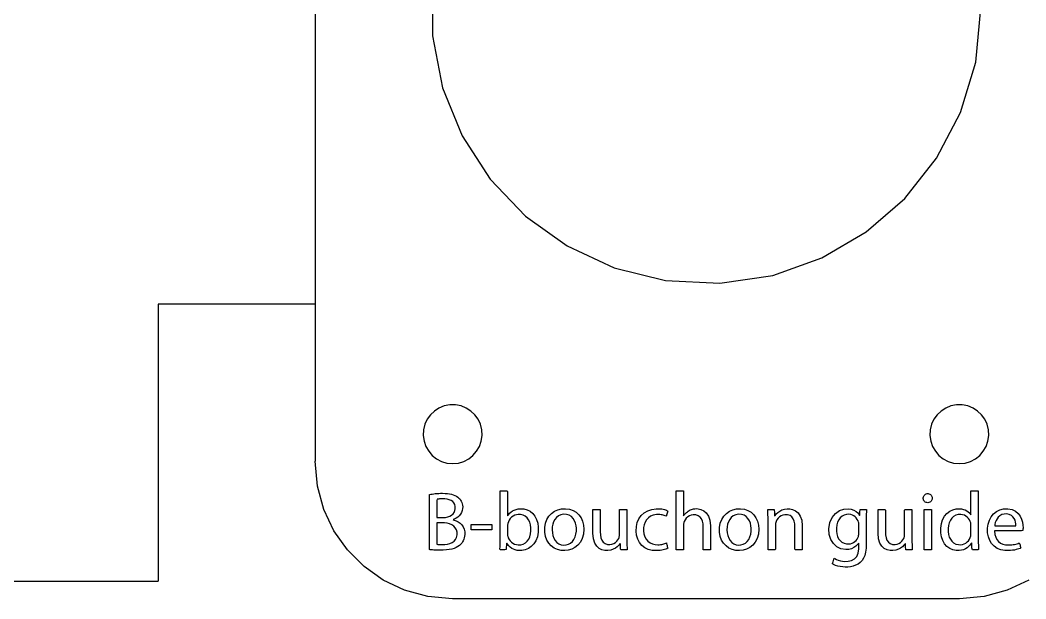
# Model space of a CAD drawing. Header units: metres. Extents: x -26 to 521, y 602 to 1019.
# Drawn here: x 251 to 302.2, y 604.7 to 634.1 of the extents above; entities that cross this region are included whole.
import ezdxf

# ---------------------------------------------------------------- set-up
doc = ezdxf.new("R2010")
doc.units = ezdxf.units.M

msp = doc.modelspace()

# ---------------------------------------------------------------- linework, layer by layer
at = {"layer": 'COMPONENT1'}
for p, q in [((265.981, 639.651), (265.981, 619.651)), ((271.949, 636.089), (271.949, 633.312)), ((299.613, 631.962), (299.881, 634.701)), ((271.949, 633.312), (272.473, 630.657)), ((298.844, 629.404), (299.613, 631.962)), ((272.473, 630.657), (273.474, 628.209)), ((297.625, 627.078), (298.844, 629.404)), ((273.474, 628.209), (274.898, 626.017)), ((296.008, 625.034), (297.625, 627.078)), ((274.898, 626.017), (276.696, 624.135)), ((294.043, 623.325), (296.008, 625.034)), ((276.696, 624.135), (278.815, 622.612)), ((291.783, 622.002), (294.043, 623.325)), ((278.815, 622.612), (281.204, 621.501)), ((289.278, 621.116), (291.783, 622.002)), ((281.204, 621.501), (283.812, 620.852)), ((283.812, 620.852), (286.579, 620.718)), ((286.579, 620.718), (289.278, 621.116)), ((257.981, 619.651), (257.981, 605.55)), ((265.981, 619.651), (257.981, 619.651)), ((265.981, 619.651), (265.981, 611.651)), ((272.833, 614.527), (272.548, 614.471)), ((273.13, 614.527), (272.833, 614.527)), ((273.415, 614.471), (273.13, 614.527)), ((298.631, 614.527), (298.347, 614.471)), ((298.929, 614.527), (298.631, 614.527)), ((299.213, 614.471), (298.929, 614.527)), ((271.849, 614.018), (271.686, 613.791)), ((272.051, 614.211), (271.849, 614.018)), ((272.286, 614.364), (272.051, 614.211)), ((272.548, 614.471), (272.286, 614.364)), ((273.677, 614.364), (273.415, 614.471)), ((273.912, 614.211), (273.677, 614.364)), ((274.113, 614.018), (273.912, 614.211)), ((274.277, 613.791), (274.113, 614.018)), ((297.648, 614.018), (297.485, 613.791)), ((297.85, 614.211), (297.648, 614.018)), ((298.084, 614.364), (297.85, 614.211)), ((298.347, 614.471), (298.084, 614.364)), ((299.476, 614.364), (299.213, 614.471)), ((299.71, 614.211), (299.476, 614.364)), ((299.912, 614.018), (299.71, 614.211)), ((300.075, 613.791), (299.912, 614.018)), ((271.567, 613.536), (271.498, 613.256)), ((271.686, 613.791), (271.567, 613.536)), ((274.396, 613.536), (274.277, 613.791)), ((274.465, 613.256), (274.396, 613.536)), ((297.366, 613.536), (297.296, 613.256)), ((297.485, 613.791), (297.366, 613.536)), ((300.194, 613.536), (300.075, 613.791)), ((300.264, 613.256), (300.194, 613.536)), ((271.498, 613.256), (271.483, 612.96)), ((271.483, 612.96), (271.526, 612.67)), ((274.437, 612.67), (274.48, 612.96)), ((274.48, 612.96), (274.465, 613.256)), ((297.296, 613.256), (297.282, 612.96)), ((297.282, 612.96), (297.324, 612.67)), ((300.236, 612.67), (300.278, 612.96)), ((300.278, 612.96), (300.264, 613.256)), ((271.526, 612.67), (271.621, 612.402)), ((274.342, 612.402), (274.437, 612.67)), ((297.324, 612.67), (297.419, 612.402)), ((300.141, 612.402), (300.236, 612.67)), ((271.621, 612.402), (271.763, 612.16)), ((271.763, 612.16), (271.946, 611.949)), ((271.946, 611.949), (272.165, 611.776)), ((273.798, 611.776), (274.017, 611.949)), ((274.017, 611.949), (274.2, 612.16)), ((274.2, 612.16), (274.342, 612.402)), ((297.419, 612.402), (297.561, 612.16)), ((297.561, 612.16), (297.744, 611.949)), ((297.744, 611.949), (297.963, 611.776)), ((299.597, 611.776), (299.816, 611.949)), ((299.816, 611.949), (299.999, 612.16)), ((299.999, 612.16), (300.141, 612.402)), ((266.094, 610.393), (265.981, 611.651)), ((272.165, 611.776), (272.414, 611.645)), ((272.414, 611.645), (272.688, 611.563)), ((272.688, 611.563), (272.981, 611.534)), ((272.981, 611.534), (273.275, 611.563)), ((273.275, 611.563), (273.549, 611.645)), ((273.549, 611.645), (273.798, 611.776)), ((297.963, 611.776), (298.212, 611.645)), ((298.212, 611.645), (298.487, 611.563)), ((298.487, 611.563), (298.78, 611.534)), ((298.78, 611.534), (299.073, 611.563)), ((299.073, 611.563), (299.348, 611.645)), ((299.348, 611.645), (299.597, 611.776)), ((266.419, 609.208), (266.094, 610.393)), ((266.937, 608.118), (266.419, 609.208)), ((267.628, 607.141), (266.937, 608.118)), ((268.471, 606.297), (267.628, 607.141)), ((269.448, 605.607), (268.471, 606.297)), ((247.981, 605.55), (257.981, 605.55)), ((270.539, 605.089), (269.448, 605.607)), ((302.313, 605.607), (301.222, 605.089)), ((271.723, 604.764), (270.539, 605.089)), ((272.981, 604.651), (271.723, 604.764)), ((300.038, 604.764), (298.78, 604.651)), ((301.222, 605.089), (300.038, 604.764)), ((298.78, 604.651), (272.981, 604.651))]:
    msp.add_line(p, q, dxfattribs=at)
at = {"layer": 'COMPONENT9'}
for p, q in [((271.803, 609.961), (271.867, 609.975)), ((271.803, 609.844), (271.803, 609.961)), ((271.867, 609.975), (271.938, 609.987)), ((271.938, 609.987), (272.016, 609.998)), ((272.016, 609.998), (272.1, 610.007)), ((272.1, 610.007), (272.188, 610.014)), ((272.188, 610.014), (272.279, 610.02)), ((272.279, 610.02), (272.372, 610.023)), ((272.372, 610.023), (272.466, 610.025)), ((272.466, 610.025), (272.593, 610.022)), ((272.593, 610.022), (272.714, 610.014)), ((272.714, 610.014), (272.824, 609.999)), ((272.824, 609.999), (272.924, 609.979)), ((272.924, 609.979), (273.015, 609.951)), ((273.015, 609.951), (273.097, 609.917)), ((273.097, 609.917), (273.173, 609.876)), ((275.405, 610.156), (275.462, 610.156)), ((275.405, 610.052), (275.405, 610.156)), ((275.405, 609.776), (275.405, 610.052)), ((275.462, 610.156), (275.52, 610.156)), ((275.52, 610.156), (275.586, 610.156)), ((275.586, 610.156), (275.653, 610.156)), ((275.653, 610.156), (275.713, 610.156)), ((275.713, 610.156), (275.755, 610.156)), ((275.755, 610.156), (275.773, 610.11)), ((275.773, 610.11), (275.773, 609.973)), ((275.773, 609.973), (275.773, 609.774)), ((284.367, 610.156), (284.448, 610.156)), ((284.367, 609.973), (284.367, 610.156)), ((284.367, 609.507), (284.367, 609.973)), ((284.448, 610.156), (284.525, 610.156)), ((284.525, 610.156), (284.608, 610.156)), ((284.608, 610.156), (284.681, 610.156)), ((284.681, 610.156), (284.729, 610.156)), ((284.729, 610.156), (284.739, 610.023)), ((284.739, 610.023), (284.739, 609.795)), ((296.949, 609.842), (296.964, 609.882)), ((296.964, 609.882), (296.987, 609.919)), ((296.987, 609.919), (297.015, 609.95)), ((297.015, 609.95), (297.05, 609.976)), ((297.05, 609.976), (297.09, 609.995)), ((297.09, 609.995), (297.136, 610.006)), ((297.136, 610.006), (297.185, 610.008)), ((297.185, 610.008), (297.231, 610.001)), ((297.231, 610.001), (297.273, 609.987)), ((297.273, 609.987), (297.31, 609.965)), ((297.31, 609.965), (297.341, 609.937)), ((297.341, 609.937), (297.367, 609.903)), ((297.367, 609.903), (297.386, 609.864)), ((299.373, 610.112), (299.373, 610.156)), ((299.373, 610.156), (299.434, 610.156)), ((299.373, 609.982), (299.373, 610.112)), ((299.373, 609.793), (299.373, 609.982)), ((299.434, 610.156), (299.493, 610.156)), ((299.493, 610.156), (299.56, 610.156)), ((299.56, 610.156), (299.627, 610.156)), ((299.627, 610.156), (299.685, 610.156)), ((299.685, 610.156), (299.742, 610.156)), ((299.742, 610.156), (299.742, 610.052)), ((299.742, 610.052), (299.742, 609.776)), ((271.803, 609.533), (271.803, 609.844)), ((271.803, 609.093), (271.803, 609.533)), ((272.189, 609.72), (272.171, 609.662)), ((272.171, 609.662), (272.171, 609.552)), ((272.171, 609.552), (272.171, 609.404)), ((272.171, 609.404), (272.171, 609.238)), ((272.216, 609.724), (272.189, 609.72)), ((272.246, 609.728), (272.216, 609.724)), ((272.281, 609.732), (272.246, 609.728)), ((272.321, 609.736), (272.281, 609.732)), ((272.366, 609.738), (272.321, 609.736)), ((272.416, 609.74), (272.366, 609.738)), ((272.472, 609.741), (272.416, 609.74)), ((272.576, 609.739), (272.472, 609.741)), ((272.7, 609.725), (272.576, 609.739)), ((272.81, 609.699), (272.7, 609.725)), ((272.905, 609.658), (272.81, 609.699)), ((272.985, 609.603), (272.905, 609.658)), ((273.047, 609.533), (272.985, 609.603)), ((273.091, 609.447), (273.047, 609.533)), ((273.115, 609.345), (273.091, 609.447)), ((273.173, 609.876), (273.241, 609.828)), ((273.241, 609.828), (273.296, 609.783)), ((273.296, 609.783), (273.344, 609.735)), ((273.344, 609.735), (273.386, 609.682)), ((273.386, 609.682), (273.422, 609.624)), ((273.422, 609.624), (273.451, 609.56)), ((273.451, 609.56), (273.474, 609.492)), ((273.474, 609.492), (273.488, 609.418)), ((273.488, 609.418), (273.495, 609.339)), ((275.405, 609.386), (275.405, 609.776)), ((275.405, 608.937), (275.405, 609.386)), ((275.773, 609.774), (275.773, 609.543)), ((275.773, 609.543), (275.773, 609.307)), ((284.367, 608.879), (284.367, 609.507)), ((284.739, 609.795), (284.739, 609.515)), ((284.739, 609.515), (284.739, 609.235)), ((296.941, 609.798), (296.949, 609.842)), ((296.941, 609.752), (296.941, 609.798)), ((296.949, 609.709), (296.941, 609.752)), ((296.963, 609.669), (296.949, 609.709)), ((296.985, 609.633), (296.963, 609.669)), ((297.012, 609.602), (296.985, 609.633)), ((297.046, 609.578), (297.012, 609.602)), ((297.085, 609.559), (297.046, 609.578)), ((297.128, 609.549), (297.085, 609.559)), ((297.178, 609.547), (297.128, 609.549)), ((297.227, 609.553), (297.178, 609.547)), ((297.272, 609.568), (297.227, 609.553)), ((297.31, 609.589), (297.272, 609.568)), ((297.342, 609.617), (297.31, 609.589)), ((297.367, 609.65), (297.342, 609.617)), ((297.386, 609.688), (297.367, 609.65)), ((297.386, 609.864), (297.397, 609.821)), ((297.397, 609.73), (297.386, 609.688)), ((297.397, 609.821), (297.401, 609.775)), ((297.401, 609.775), (297.397, 609.73)), ((299.373, 609.573), (299.373, 609.793)), ((299.373, 609.349), (299.373, 609.573)), ((299.742, 609.776), (299.742, 609.386)), ((299.742, 609.386), (299.742, 608.937)), ((271.803, 608.587), (271.803, 609.093)), ((272.171, 609.238), (272.171, 609.073)), ((272.171, 609.073), (272.171, 608.931)), ((272.171, 608.931), (272.171, 608.831)), ((272.735, 608.822), (272.842, 608.86)), ((272.842, 608.86), (272.932, 608.913)), ((272.932, 608.913), (273.006, 608.978)), ((273.006, 608.978), (273.062, 609.055)), ((273.062, 609.055), (273.099, 609.141)), ((273.099, 609.141), (273.117, 609.236)), ((273.117, 609.236), (273.115, 609.345)), ((273.322, 608.885), (273.245, 608.815)), ((273.386, 608.964), (273.322, 608.885)), ((273.436, 609.051), (273.386, 608.964)), ((273.471, 609.144), (273.436, 609.051)), ((273.491, 609.242), (273.471, 609.144)), ((273.495, 609.339), (273.491, 609.242)), ((275.405, 608.486), (275.405, 608.937)), ((275.773, 609.307), (275.773, 609.097)), ((275.773, 609.097), (275.773, 608.942)), ((275.773, 608.942), (275.773, 608.871)), ((275.773, 608.871), (275.821, 608.931)), ((275.821, 608.931), (275.882, 609.006)), ((275.882, 609.006), (275.952, 609.071)), ((275.952, 609.071), (276.031, 609.127)), ((276.06, 608.861), (275.985, 608.805)), ((276.031, 609.127), (276.12, 609.173)), ((276.141, 608.905), (276.06, 608.861)), ((276.12, 609.173), (276.218, 609.207)), ((276.228, 608.934), (276.141, 608.905)), ((276.218, 609.207), (276.324, 609.23)), ((276.318, 608.949), (276.228, 608.934)), ((276.439, 608.945), (276.318, 608.949)), ((276.324, 609.23), (276.44, 609.241)), ((276.568, 608.913), (276.439, 608.945)), ((276.44, 609.241), (276.603, 609.233)), ((276.68, 608.854), (276.568, 608.913)), ((276.603, 609.233), (276.775, 609.19)), ((276.775, 609.19), (276.928, 609.112)), ((276.928, 609.112), (277.061, 609.002)), ((277.061, 609.002), (277.172, 608.863)), ((277.172, 608.863), (277.257, 608.697)), ((277.781, 608.698), (277.884, 608.866)), ((277.884, 608.866), (278.014, 609.004)), ((278.014, 609.004), (278.168, 609.113)), ((278.168, 609.113), (278.341, 609.189)), ((278.37, 608.881), (278.269, 608.8)), ((278.341, 609.189), (278.531, 609.232)), ((278.491, 608.936), (278.37, 608.881)), ((278.634, 608.962), (278.491, 608.936)), ((278.531, 609.232), (278.734, 609.241)), ((278.786, 608.952), (278.634, 608.962)), ((278.734, 609.241), (278.935, 609.213)), ((278.918, 608.909), (278.786, 608.952)), ((279.028, 608.837), (278.918, 608.909)), ((278.935, 609.213), (279.116, 609.151)), ((279.116, 609.151), (279.275, 609.057)), ((279.275, 609.057), (279.41, 608.934)), ((279.41, 608.934), (279.519, 608.783)), ((280.125, 609.166), (280.128, 609.2)), ((280.125, 609.013), (280.125, 609.166)), ((280.125, 608.778), (280.125, 609.013)), ((280.128, 609.2), (280.164, 609.2)), ((280.164, 609.2), (280.23, 609.2)), ((280.23, 609.2), (280.311, 609.2)), ((280.311, 609.2), (280.393, 609.2)), ((280.393, 609.2), (280.459, 609.2)), ((280.459, 609.2), (280.495, 609.2)), ((280.495, 609.2), (280.498, 609.168)), ((280.498, 609.168), (280.498, 609.023)), ((280.498, 609.023), (280.498, 608.802)), ((281.479, 609.165), (281.482, 609.2)), ((281.479, 609.004), (281.479, 609.165)), ((281.479, 608.759), (281.479, 609.004)), ((281.482, 609.2), (281.518, 609.2)), ((281.518, 609.2), (281.584, 609.2)), ((281.584, 609.2), (281.665, 609.2)), ((281.665, 609.2), (281.747, 609.2)), ((281.747, 609.2), (281.813, 609.2)), ((281.813, 609.2), (281.849, 609.2)), ((281.849, 609.2), (281.852, 609.158)), ((281.852, 609.158), (281.852, 608.968)), ((281.852, 608.968), (281.852, 608.677)), ((282.469, 608.731), (282.587, 608.896)), ((282.587, 608.896), (282.737, 609.032)), ((282.737, 609.032), (282.915, 609.137)), ((282.915, 609.137), (283.12, 609.207)), ((283.063, 608.86), (282.948, 608.781)), ((283.198, 608.916), (283.063, 608.86)), ((283.12, 609.207), (283.349, 609.24)), ((283.354, 608.943), (283.198, 608.916)), ((283.349, 609.24), (283.479, 609.241)), ((283.467, 608.945), (283.354, 608.943)), ((283.536, 608.94), (283.467, 608.945)), ((283.479, 609.241), (283.557, 609.235)), ((283.599, 608.932), (283.536, 608.94)), ((283.557, 609.235), (283.632, 609.226)), ((283.657, 608.921), (283.599, 608.932)), ((283.632, 609.226), (283.702, 609.213)), ((283.709, 608.907), (283.657, 608.921)), ((283.702, 609.213), (283.767, 609.197)), ((283.757, 608.891), (283.709, 608.907)), ((283.799, 608.874), (283.757, 608.891)), ((283.767, 609.197), (283.826, 609.179)), ((283.837, 608.857), (283.799, 608.874)), ((283.826, 609.179), (283.878, 609.16)), ((283.862, 608.874), (283.837, 608.857)), ((283.873, 608.913), (283.862, 608.874)), ((283.888, 608.962), (283.873, 608.913)), ((283.878, 609.16), (283.923, 609.14)), ((283.903, 609.014), (283.888, 608.962)), ((283.918, 609.063), (283.903, 609.014)), ((283.93, 609.103), (283.918, 609.063)), ((283.923, 609.14), (283.93, 609.103)), ((284.367, 608.209), (284.367, 608.879)), ((284.739, 609.235), (284.739, 609.007)), ((284.739, 609.007), (284.739, 608.883)), ((284.739, 608.883), (284.777, 608.921)), ((284.777, 608.921), (284.81, 608.966)), ((284.81, 608.966), (284.847, 609.009)), ((284.847, 609.009), (284.888, 609.05)), ((284.888, 609.05), (284.933, 609.087)), ((284.933, 609.087), (284.981, 609.121)), ((285.034, 608.877), (284.951, 608.824)), ((284.981, 609.121), (285.031, 609.15)), ((285.031, 609.15), (285.083, 609.175)), ((285.127, 608.914), (285.034, 608.877)), ((285.083, 609.175), (285.137, 609.197)), ((285.228, 608.932), (285.127, 608.914)), ((285.137, 609.197), (285.194, 609.215)), ((285.194, 609.215), (285.252, 609.228)), ((285.363, 608.925), (285.228, 608.932)), ((285.252, 609.228), (285.312, 609.237)), ((285.312, 609.237), (285.374, 609.242)), ((285.486, 608.885), (285.363, 608.925)), ((285.374, 609.242), (285.482, 609.236)), ((285.482, 609.236), (285.623, 609.204)), ((285.583, 608.815), (285.486, 608.885)), ((285.623, 609.204), (285.766, 609.137)), ((285.766, 609.137), (285.898, 609.028)), ((285.898, 609.028), (286.008, 608.868)), ((286.008, 608.868), (286.083, 608.652)), ((286.684, 608.698), (286.787, 608.866)), ((286.787, 608.866), (286.917, 609.004)), ((286.917, 609.004), (287.07, 609.113)), ((287.07, 609.113), (287.244, 609.189)), ((287.272, 608.881), (287.171, 608.8)), ((287.244, 609.189), (287.433, 609.232)), ((287.394, 608.936), (287.272, 608.881)), ((287.536, 608.962), (287.394, 608.936)), ((287.433, 609.232), (287.637, 609.241)), ((287.689, 608.952), (287.536, 608.962)), ((287.637, 609.241), (287.837, 609.213)), ((287.82, 608.909), (287.689, 608.952)), ((287.93, 608.837), (287.82, 608.909)), ((287.837, 609.213), (288.018, 609.151)), ((288.018, 609.151), (288.177, 609.057)), ((288.177, 609.057), (288.313, 608.934)), ((288.313, 608.934), (288.422, 608.783)), ((289.027, 609.149), (289.026, 609.2)), ((289.026, 609.2), (289.058, 609.2)), ((289.032, 609.072), (289.027, 609.149)), ((289.035, 608.994), (289.032, 609.072)), ((289.038, 608.913), (289.035, 608.994)), ((289.039, 608.828), (289.038, 608.913)), ((289.058, 609.2), (289.117, 609.2)), ((289.117, 609.2), (289.189, 609.2)), ((289.189, 609.2), (289.261, 609.2)), ((289.261, 609.2), (289.32, 609.2)), ((289.32, 609.2), (289.351, 609.2)), ((289.351, 609.2), (289.357, 609.147)), ((289.357, 609.147), (289.361, 609.081)), ((289.361, 609.081), (289.366, 609.005)), ((289.366, 609.005), (289.37, 608.934)), ((289.37, 608.934), (289.374, 608.882)), ((289.374, 608.882), (289.4, 608.89)), ((289.4, 608.89), (289.46, 608.974)), ((289.46, 608.974), (289.538, 609.053)), ((289.538, 609.053), (289.633, 609.123)), ((289.706, 608.88), (289.623, 608.825)), ((289.633, 609.123), (289.744, 609.18)), ((289.8, 608.918), (289.706, 608.88)), ((289.744, 609.18), (289.87, 609.221)), ((289.902, 608.936), (289.8, 608.918)), ((289.87, 609.221), (290.01, 609.24)), ((290.036, 608.929), (289.902, 608.936)), ((290.01, 609.24), (290.15, 609.236)), ((290.16, 608.889), (290.036, 608.929)), ((290.15, 609.236), (290.293, 609.204)), ((290.256, 608.819), (290.16, 608.889)), ((290.293, 609.204), (290.437, 609.137)), ((290.437, 609.137), (290.571, 609.028)), ((290.571, 609.028), (290.681, 608.868)), ((290.681, 608.868), (290.756, 608.652)), ((292.303, 608.8), (292.467, 609.003)), ((292.467, 609.003), (292.67, 609.146)), ((292.67, 609.146), (292.897, 609.225)), ((292.809, 608.859), (292.717, 608.779)), ((292.916, 608.916), (292.809, 608.859)), ((292.897, 609.225), (293.118, 609.241)), ((293.034, 608.948), (292.916, 608.916)), ((293.154, 608.954), (293.034, 608.948)), ((293.118, 609.241), (293.277, 609.218)), ((293.248, 608.942), (293.154, 608.954)), ((293.333, 608.916), (293.248, 608.942)), ((293.277, 609.218), (293.411, 609.17)), ((293.41, 608.877), (293.333, 608.916)), ((293.477, 608.827), (293.41, 608.877)), ((293.411, 609.17), (293.52, 609.105)), ((293.52, 609.105), (293.607, 609.027)), ((293.607, 609.027), (293.674, 608.942)), ((293.674, 608.942), (293.705, 608.891)), ((293.705, 608.891), (293.716, 608.943)), ((293.716, 608.943), (293.719, 609.013)), ((293.719, 609.013), (293.722, 609.091)), ((293.722, 609.091), (293.724, 609.158)), ((293.724, 609.158), (293.726, 609.197)), ((293.726, 609.197), (293.789, 609.2)), ((293.789, 609.2), (293.866, 609.2)), ((293.866, 609.2), (293.949, 609.2)), ((293.949, 609.2), (294.019, 609.2)), ((294.019, 609.2), (294.055, 609.2)), ((294.041, 608.879), (294.04, 608.773)), ((294.043, 608.975), (294.041, 608.879)), ((294.047, 609.062), (294.043, 608.975)), ((294.052, 609.142), (294.047, 609.062)), ((294.055, 609.2), (294.052, 609.142)), ((294.641, 609.166), (294.644, 609.2)), ((294.641, 609.013), (294.641, 609.166)), ((294.641, 608.778), (294.641, 609.013)), ((294.644, 609.2), (294.68, 609.2)), ((294.68, 609.2), (294.746, 609.2)), ((294.746, 609.2), (294.827, 609.2)), ((294.827, 609.2), (294.909, 609.2)), ((294.909, 609.2), (294.975, 609.2)), ((294.975, 609.2), (295.011, 609.2)), ((295.011, 609.2), (295.014, 609.168)), ((295.014, 609.168), (295.014, 609.023)), ((295.014, 609.023), (295.014, 608.802)), ((295.995, 609.165), (295.998, 609.2)), ((295.995, 609.004), (295.995, 609.165)), ((295.995, 608.759), (295.995, 609.004)), ((295.998, 609.2), (296.034, 609.2)), ((296.034, 609.2), (296.1, 609.2)), ((296.1, 609.2), (296.181, 609.2)), ((296.181, 609.2), (296.263, 609.2)), ((296.263, 609.2), (296.329, 609.2)), ((296.329, 609.2), (296.365, 609.2)), ((296.365, 609.2), (296.368, 609.158)), ((296.368, 609.158), (296.368, 608.968)), ((296.368, 608.968), (296.368, 608.677)), ((296.986, 607.152), (296.986, 609.2)), ((296.986, 609.2), (297.359, 609.2)), ((297.359, 609.2), (297.359, 607.152)), ((298.028, 608.856), (298.149, 609)), ((298.149, 609), (298.292, 609.112)), ((298.292, 609.112), (298.453, 609.19)), ((298.453, 609.19), (298.626, 609.234)), ((298.597, 608.907), (298.489, 608.846)), ((298.722, 608.942), (298.597, 608.907)), ((298.626, 609.234), (298.786, 609.241)), ((298.848, 608.949), (298.722, 608.942)), ((298.786, 609.241), (298.895, 609.23)), ((298.945, 608.936), (298.848, 608.949)), ((298.895, 609.23), (298.994, 609.208)), ((299.035, 608.908), (298.945, 608.936)), ((298.994, 609.208), (299.083, 609.176)), ((299.115, 608.865), (299.035, 608.908)), ((299.083, 609.176), (299.162, 609.135)), ((299.186, 608.811), (299.115, 608.865)), ((299.162, 609.135), (299.23, 609.087)), ((299.23, 609.087), (299.289, 609.034)), ((299.289, 609.034), (299.336, 608.977)), ((299.336, 608.977), (299.365, 608.933)), ((299.365, 608.933), (299.373, 609.002)), ((299.373, 609.15), (299.373, 609.349)), ((299.373, 609.002), (299.373, 609.15)), ((299.742, 608.937), (299.742, 608.486)), ((300.403, 608.829), (300.523, 608.978)), ((300.523, 608.978), (300.669, 609.098)), ((300.669, 609.098), (300.84, 609.184)), ((300.846, 608.884), (300.765, 608.813)), ((300.84, 609.184), (301.035, 609.232)), ((300.945, 608.938), (300.846, 608.884)), ((301.06, 608.969), (300.945, 608.938)), ((301.035, 609.232), (301.257, 609.239)), ((301.196, 608.973), (301.06, 608.969)), ((301.325, 608.949), (301.196, 608.973)), ((301.257, 609.239), (301.47, 609.198)), ((301.429, 608.9), (301.325, 608.949)), ((301.511, 608.831), (301.429, 608.9)), ((301.47, 609.198), (301.641, 609.116)), ((301.641, 609.116), (301.776, 609.001)), ((301.776, 609.001), (301.877, 608.863)), ((301.877, 608.863), (301.949, 608.71)), ((271.803, 608.077), (271.803, 608.587)), ((272.171, 608.831), (272.171, 608.793)), ((272.171, 608.793), (272.221, 608.793)), ((272.179, 608.518), (272.171, 608.455)), ((272.171, 608.455), (272.171, 608.326)), ((272.208, 608.518), (272.179, 608.518)), ((272.253, 608.518), (272.208, 608.518)), ((272.221, 608.793), (272.272, 608.793)), ((272.306, 608.518), (272.253, 608.518)), ((272.272, 608.793), (272.332, 608.793)), ((272.362, 608.518), (272.306, 608.518)), ((272.332, 608.793), (272.392, 608.793)), ((272.412, 608.518), (272.362, 608.518)), ((272.392, 608.793), (272.446, 608.793)), ((272.473, 608.518), (272.412, 608.518)), ((272.446, 608.793), (272.486, 608.793)), ((272.563, 608.516), (272.473, 608.518)), ((272.486, 608.793), (272.613, 608.799)), ((272.701, 608.499), (272.563, 608.516)), ((272.613, 608.799), (272.735, 608.822)), ((272.829, 608.467), (272.701, 608.499)), ((272.943, 608.418), (272.829, 608.467)), ((273.041, 608.353), (272.943, 608.418)), ((273.056, 608.705), (273.013, 608.688)), ((273.013, 608.688), (273.063, 608.661)), ((273.119, 608.27), (273.041, 608.353)), ((273.156, 608.754), (273.056, 608.705)), ((273.063, 608.661), (273.166, 608.623)), ((273.245, 608.815), (273.156, 608.754)), ((273.166, 608.623), (273.266, 608.569)), ((273.266, 608.569), (273.361, 608.5)), ((273.361, 608.5), (273.445, 608.414)), ((273.445, 608.414), (273.515, 608.312)), ((273.924, 608.159), (273.924, 608.43)), ((273.924, 608.43), (274.969, 608.43)), ((274.969, 608.43), (274.969, 608.159)), ((275.405, 608.089), (275.405, 608.486)), ((275.775, 608.376), (275.773, 608.336)), ((275.779, 608.416), (275.775, 608.376)), ((275.785, 608.453), (275.779, 608.416)), ((275.793, 608.488), (275.785, 608.453)), ((275.818, 608.564), (275.793, 608.488)), ((275.863, 608.655), (275.818, 608.564)), ((275.919, 608.736), (275.863, 608.655)), ((275.985, 608.805), (275.919, 608.736)), ((276.774, 608.772), (276.68, 608.854)), ((276.85, 608.67), (276.774, 608.772)), ((276.908, 608.55), (276.85, 608.67)), ((276.947, 608.417), (276.908, 608.55)), ((276.967, 608.274), (276.947, 608.417)), ((277.257, 608.697), (277.315, 608.507)), ((277.315, 608.507), (277.344, 608.295)), ((277.671, 608.28), (277.709, 608.502)), ((277.709, 608.502), (277.781, 608.698)), ((278.081, 608.449), (278.055, 608.312)), ((278.125, 608.58), (278.081, 608.449)), ((278.187, 608.698), (278.125, 608.58)), ((278.269, 608.8), (278.187, 608.698)), ((279.116, 608.742), (279.028, 608.837)), ((279.186, 608.63), (279.116, 608.742)), ((279.236, 608.505), (279.186, 608.63)), ((279.269, 608.375), (279.236, 608.505)), ((279.284, 608.244), (279.269, 608.375)), ((279.519, 608.783), (279.6, 608.607)), ((279.6, 608.607), (279.65, 608.41)), ((279.65, 608.41), (279.667, 608.193)), ((280.125, 608.512), (280.125, 608.778)), ((280.125, 608.261), (280.125, 608.512)), ((280.498, 608.802), (280.498, 608.55)), ((280.498, 608.55), (280.498, 608.314)), ((281.479, 608.48), (281.479, 608.759)), ((281.479, 608.218), (281.479, 608.48)), ((281.852, 608.677), (281.852, 608.346)), ((281.852, 608.346), (281.852, 608.035)), ((282.335, 608.332), (282.384, 608.542)), ((282.384, 608.542), (282.469, 608.731)), ((282.732, 608.426), (282.705, 608.28)), ((282.782, 608.56), (282.732, 608.426)), ((282.854, 608.68), (282.782, 608.56)), ((282.948, 608.781), (282.854, 608.68)), ((284.74, 608.417), (284.739, 608.387)), ((284.739, 608.387), (284.739, 608.312)), ((284.741, 608.445), (284.74, 608.417)), ((284.743, 608.472), (284.741, 608.445)), ((284.747, 608.498), (284.743, 608.472)), ((284.752, 608.524), (284.747, 608.498)), ((284.759, 608.549), (284.752, 608.524)), ((284.776, 608.595), (284.759, 608.549)), ((284.821, 608.68), (284.776, 608.595)), ((284.88, 608.757), (284.821, 608.68)), ((284.951, 608.824), (284.88, 608.757)), ((285.654, 608.72), (285.583, 608.815)), ((285.702, 608.604), (285.654, 608.72)), ((285.729, 608.472), (285.702, 608.604)), ((285.738, 608.328), (285.729, 608.472)), ((286.083, 608.652), (286.11, 608.37)), ((286.11, 608.37), (286.11, 608.296)), ((286.573, 608.28), (286.611, 608.502)), ((286.611, 608.502), (286.684, 608.698)), ((286.984, 608.449), (286.958, 608.312)), ((287.027, 608.58), (286.984, 608.449)), ((287.09, 608.698), (287.027, 608.58)), ((287.171, 608.8), (287.09, 608.698)), ((288.019, 608.742), (287.93, 608.837)), ((288.088, 608.63), (288.019, 608.742)), ((288.139, 608.505), (288.088, 608.63)), ((288.171, 608.375), (288.139, 608.505)), ((288.187, 608.244), (288.171, 608.375)), ((288.422, 608.783), (288.502, 608.607)), ((288.502, 608.607), (288.552, 608.41)), ((288.552, 608.41), (288.569, 608.193)), ((289.04, 608.74), (289.039, 608.828)), ((289.041, 608.646), (289.04, 608.74)), ((289.041, 608.555), (289.041, 608.646)), ((289.041, 608.323), (289.041, 608.555)), ((289.414, 608.412), (289.413, 608.383)), ((289.413, 608.383), (289.413, 608.309)), ((289.415, 608.44), (289.414, 608.412)), ((289.418, 608.467), (289.415, 608.44)), ((289.422, 608.494), (289.418, 608.467)), ((289.434, 608.542), (289.422, 608.494)), ((289.449, 608.587), (289.434, 608.542)), ((289.493, 608.676), (289.449, 608.587)), ((289.551, 608.756), (289.493, 608.676)), ((289.623, 608.825), (289.551, 608.756)), ((290.327, 608.724), (290.256, 608.819)), ((290.376, 608.609), (290.327, 608.724)), ((290.403, 608.476), (290.376, 608.609)), ((290.411, 608.332), (290.403, 608.476)), ((290.756, 608.652), (290.784, 608.37)), ((290.784, 608.37), (290.784, 608.296)), ((292.14, 608.22), (292.19, 608.538)), ((292.19, 608.538), (292.303, 608.8)), ((292.539, 608.413), (292.518, 608.253)), ((292.58, 608.555), (292.539, 608.413)), ((292.64, 608.677), (292.58, 608.555)), ((292.717, 608.779), (292.64, 608.677)), ((293.534, 608.767), (293.477, 608.827)), ((293.582, 608.699), (293.534, 608.767)), ((293.621, 608.625), (293.582, 608.699)), ((293.647, 608.554), (293.621, 608.625)), ((293.657, 608.518), (293.647, 608.554)), ((293.663, 608.479), (293.657, 608.518)), ((293.666, 608.437), (293.663, 608.479)), ((293.667, 608.392), (293.666, 608.437)), ((293.667, 608.336), (293.667, 608.392)), ((294.04, 608.773), (294.039, 608.656)), ((294.039, 608.656), (294.039, 608.569)), ((294.039, 608.569), (294.039, 608.354)), ((294.039, 608.354), (294.039, 608.065)), ((294.641, 608.512), (294.641, 608.778)), ((294.641, 608.261), (294.641, 608.512)), ((295.014, 608.802), (295.014, 608.55)), ((295.014, 608.55), (295.014, 608.314)), ((295.995, 608.48), (295.995, 608.759)), ((295.995, 608.218), (295.995, 608.48)), ((296.368, 608.677), (296.368, 608.346)), ((296.368, 608.346), (296.368, 608.035)), ((297.832, 608.25), (297.865, 608.479)), ((297.865, 608.479), (297.931, 608.682)), ((297.931, 608.682), (298.028, 608.856)), ((298.226, 608.388), (298.207, 608.233)), ((298.264, 608.529), (298.226, 608.388)), ((298.322, 608.654), (298.264, 608.529)), ((298.397, 608.76), (298.322, 608.654)), ((298.489, 608.846), (298.397, 608.76)), ((299.247, 608.747), (299.186, 608.811)), ((299.297, 608.674), (299.247, 608.747)), ((299.334, 608.595), (299.297, 608.674)), ((299.357, 608.52), (299.334, 608.595)), ((299.365, 608.483), (299.357, 608.52)), ((299.37, 608.443), (299.365, 608.483)), ((299.372, 608.403), (299.37, 608.443)), ((299.373, 608.366), (299.372, 608.403)), ((299.373, 608.312), (299.373, 608.366)), ((299.742, 608.486), (299.742, 608.089)), ((300.22, 608.242), (300.25, 608.457)), ((300.25, 608.457), (300.312, 608.654)), ((300.312, 608.654), (300.403, 608.829)), ((300.586, 608.438), (300.581, 608.375)), ((300.581, 608.375), (300.651, 608.375)), ((300.61, 608.536), (300.586, 608.438)), ((300.648, 608.634), (300.61, 608.536)), ((300.699, 608.728), (300.648, 608.634)), ((300.651, 608.375), (300.784, 608.375)), ((300.765, 608.813), (300.699, 608.728)), ((300.784, 608.375), (300.959, 608.375)), ((300.959, 608.375), (301.152, 608.375)), ((301.152, 608.375), (301.342, 608.375)), ((301.342, 608.375), (301.506, 608.375)), ((301.506, 608.375), (301.62, 608.375)), ((301.573, 608.748), (301.511, 608.831)), ((301.617, 608.655), (301.573, 608.748)), ((301.645, 608.559), (301.617, 608.655)), ((301.62, 608.375), (301.664, 608.375)), ((301.66, 608.463), (301.645, 608.559)), ((301.664, 608.375), (301.66, 608.463)), ((301.949, 608.71), (301.995, 608.551)), ((301.995, 608.551), (302.018, 608.395)), ((302.018, 608.395), (302.023, 608.275)), ((271.803, 607.628), (271.803, 608.077)), ((272.171, 608.326), (272.171, 608.151)), ((272.171, 608.151), (272.171, 607.955)), ((272.171, 607.955), (272.171, 607.761)), ((273.175, 608.169), (273.119, 608.27)), ((273.206, 608.05), (273.175, 608.169)), ((273.183, 607.78), (273.209, 607.91)), ((273.209, 607.91), (273.206, 608.05)), ((273.515, 608.312), (273.567, 608.192)), ((273.567, 608.192), (273.596, 608.055)), ((273.592, 607.842), (273.577, 607.761)), ((273.6, 607.928), (273.592, 607.842)), ((273.596, 608.055), (273.6, 607.928)), ((274.969, 608.159), (273.924, 608.159)), ((275.405, 607.802), (275.405, 608.089)), ((275.773, 608.336), (275.773, 608.274)), ((275.773, 608.274), (275.773, 608.216)), ((275.773, 608.216), (275.773, 608.15)), ((275.773, 608.15), (275.773, 608.084)), ((275.773, 608.084), (275.773, 608.028)), ((275.773, 608.028), (275.773, 607.973)), ((275.773, 607.973), (275.774, 607.939)), ((275.774, 607.939), (275.777, 607.905)), ((275.777, 607.905), (275.782, 607.872)), ((275.782, 607.872), (275.789, 607.84)), ((275.789, 607.84), (275.816, 607.759)), ((276.911, 607.813), (276.95, 607.956)), ((276.95, 607.956), (276.969, 608.116)), ((276.969, 608.116), (276.967, 608.274)), ((277.34, 608.049), (277.297, 607.813)), ((277.344, 608.295), (277.34, 608.049)), ((277.671, 608.044), (277.671, 608.28)), ((277.707, 607.831), (277.671, 608.044)), ((278.055, 608.312), (278.047, 608.172)), ((278.047, 608.172), (278.058, 608.014)), ((278.058, 608.014), (278.089, 607.868)), ((278.089, 607.868), (278.14, 607.737)), ((279.218, 607.802), (279.261, 607.942)), ((279.261, 607.942), (279.284, 608.098)), ((279.284, 608.098), (279.284, 608.244)), ((279.645, 607.936), (279.582, 607.716)), ((279.667, 608.193), (279.645, 607.936)), ((280.125, 608.075), (280.125, 608.261)), ((280.125, 608.002), (280.125, 608.075)), ((280.15, 607.715), (280.125, 608.002)), ((280.498, 608.314), (280.498, 608.139)), ((280.498, 608.139), (280.498, 608.07)), ((280.498, 608.07), (280.506, 607.903)), ((280.506, 607.903), (280.533, 607.757)), ((281.466, 607.825), (281.472, 607.854)), ((281.472, 607.854), (281.476, 607.884)), ((281.476, 607.884), (281.478, 607.915)), ((281.478, 607.915), (281.479, 607.947)), ((281.479, 608.023), (281.479, 608.218)), ((281.479, 607.947), (281.479, 608.023)), ((281.852, 608.035), (281.852, 607.805)), ((282.323, 608.104), (282.335, 608.332)), ((282.348, 607.886), (282.323, 608.104)), ((282.408, 607.69), (282.348, 607.886)), ((282.705, 608.28), (282.7, 608.12)), ((282.7, 608.12), (282.722, 607.958)), ((282.722, 607.958), (282.768, 607.815)), ((284.367, 607.621), (284.367, 608.209)), ((284.739, 608.312), (284.739, 608.121)), ((284.739, 608.121), (284.739, 607.862)), ((284.739, 607.862), (284.739, 607.587)), ((285.738, 608.257), (285.738, 608.328)), ((285.738, 608.074), (285.738, 608.257)), ((285.738, 607.828), (285.738, 608.074)), ((286.11, 608.296), (286.11, 608.107)), ((286.11, 608.107), (286.11, 607.852)), ((286.11, 607.852), (286.11, 607.581)), ((286.573, 608.044), (286.573, 608.28)), ((286.609, 607.831), (286.573, 608.044)), ((286.958, 608.312), (286.949, 608.172)), ((286.949, 608.172), (286.96, 608.014)), ((286.96, 608.014), (286.992, 607.868)), ((286.992, 607.868), (287.043, 607.737)), ((288.121, 607.802), (288.164, 607.942)), ((288.164, 607.942), (288.186, 608.098)), ((288.186, 608.098), (288.187, 608.244)), ((288.547, 607.936), (288.484, 607.716)), ((288.569, 608.193), (288.547, 607.936)), ((289.041, 608.01), (289.041, 608.323)), ((289.041, 607.678), (289.041, 608.01)), ((289.413, 608.309), (289.413, 608.117)), ((289.413, 608.117), (289.413, 607.86)), ((289.413, 607.86), (289.413, 607.585)), ((290.411, 608.261), (290.411, 608.332)), ((290.411, 608.077), (290.411, 608.261)), ((290.411, 607.83), (290.411, 608.077)), ((290.784, 608.296), (290.784, 608.107)), ((290.784, 608.107), (290.784, 607.852)), ((290.784, 607.852), (290.784, 607.581)), ((292.16, 607.929), (292.14, 608.22)), ((292.238, 607.679), (292.16, 607.929)), ((292.518, 608.253), (292.519, 608.097)), ((292.519, 608.097), (292.539, 607.957)), ((292.539, 607.957), (292.578, 607.828)), ((293.639, 607.831), (293.652, 607.88)), ((293.652, 607.88), (293.661, 607.929)), ((293.661, 607.929), (293.665, 607.979)), ((293.665, 607.979), (293.667, 608.024)), ((293.667, 608.279), (293.667, 608.336)), ((293.667, 608.213), (293.667, 608.279)), ((293.667, 608.146), (293.667, 608.213)), ((293.667, 608.087), (293.667, 608.146)), ((293.667, 608.024), (293.667, 608.087)), ((294.039, 608.065), (294.039, 607.771)), ((294.641, 608.075), (294.641, 608.261)), ((294.641, 608.002), (294.641, 608.075)), ((294.666, 607.715), (294.641, 608.002)), ((295.014, 608.314), (295.014, 608.139)), ((295.014, 608.139), (295.014, 608.07)), ((295.014, 608.07), (295.022, 607.903)), ((295.022, 607.903), (295.049, 607.757)), ((295.982, 607.825), (295.988, 607.854)), ((295.988, 607.854), (295.992, 607.884)), ((295.992, 607.884), (295.994, 607.915)), ((295.994, 607.915), (295.995, 607.947)), ((295.995, 608.023), (295.995, 608.218)), ((295.995, 607.947), (295.995, 608.023)), ((296.368, 608.035), (296.368, 607.805)), ((297.835, 608.015), (297.832, 608.25)), ((297.871, 607.806), (297.835, 608.015)), ((298.207, 608.233), (298.208, 608.077)), ((298.208, 608.077), (298.228, 607.933)), ((298.228, 607.933), (298.267, 607.8)), ((299.335, 607.78), (299.358, 607.855)), ((299.358, 607.855), (299.365, 607.893)), ((299.365, 607.893), (299.37, 607.931)), ((299.37, 607.931), (299.373, 607.971)), ((299.373, 608.257), (299.373, 608.312)), ((299.373, 608.193), (299.373, 608.257)), ((299.373, 608.129), (299.373, 608.193)), ((299.373, 608.072), (299.373, 608.129)), ((299.373, 608.011), (299.373, 608.072)), ((299.373, 607.971), (299.373, 608.011)), ((299.742, 608.089), (299.742, 607.802)), ((300.222, 608.018), (300.22, 608.242)), ((300.257, 607.81), (300.222, 608.018)), ((300.572, 608.108), (300.589, 607.935)), ((300.632, 608.108), (300.572, 608.108)), ((300.589, 607.935), (300.631, 607.788)), ((300.791, 608.108), (300.632, 608.108)), ((301.017, 608.108), (300.791, 608.108)), ((301.277, 608.108), (301.017, 608.108)), ((301.538, 608.108), (301.277, 608.108)), ((301.769, 608.108), (301.538, 608.108)), ((301.937, 608.108), (301.769, 608.108)), ((302.013, 608.123), (301.937, 608.108)), ((302.018, 608.159), (302.013, 608.123)), ((302.021, 608.2), (302.018, 608.159)), ((302.023, 608.249), (302.021, 608.2)), ((302.023, 608.275), (302.023, 608.249)), ((271.803, 607.301), (271.803, 607.628)), ((272.171, 607.761), (272.171, 607.594)), ((272.171, 607.594), (272.171, 607.476)), ((272.171, 607.476), (272.171, 607.431)), ((272.171, 607.431), (272.2, 607.427)), ((272.2, 607.427), (272.231, 607.423)), ((272.231, 607.423), (272.265, 607.42)), ((272.265, 607.42), (272.301, 607.418)), ((272.301, 607.418), (272.339, 607.416)), ((272.339, 607.416), (272.38, 607.415)), ((272.38, 607.415), (272.424, 607.415)), ((272.424, 607.415), (272.47, 607.414)), ((272.47, 607.414), (272.59, 607.418)), ((272.59, 607.418), (272.723, 607.436)), ((272.723, 607.436), (272.847, 607.468)), ((272.847, 607.468), (272.958, 607.518)), ((272.958, 607.518), (273.053, 607.585)), ((273.053, 607.585), (273.129, 607.672)), ((273.129, 607.672), (273.183, 607.78)), ((273.333, 607.373), (273.252, 607.313)), ((273.393, 607.429), (273.333, 607.373)), ((273.442, 607.486), (273.393, 607.429)), ((273.485, 607.547), (273.442, 607.486)), ((273.522, 607.613), (273.485, 607.547)), ((273.553, 607.684), (273.522, 607.613)), ((273.577, 607.761), (273.553, 607.684)), ((275.395, 607.277), (275.398, 607.342)), ((275.398, 607.342), (275.4, 607.409)), ((275.4, 607.409), (275.402, 607.478)), ((275.402, 607.478), (275.404, 607.548)), ((275.404, 607.548), (275.405, 607.618)), ((275.405, 607.681), (275.405, 607.802)), ((275.405, 607.618), (275.405, 607.681)), ((275.719, 607.363), (275.715, 607.301)), ((275.722, 607.419), (275.719, 607.363)), ((275.725, 607.462), (275.722, 607.419)), ((275.735, 607.486), (275.725, 607.462)), ((275.77, 607.431), (275.735, 607.486)), ((275.836, 607.347), (275.77, 607.431)), ((275.816, 607.759), (275.859, 607.674)), ((275.909, 607.276), (275.836, 607.347)), ((275.859, 607.674), (275.913, 607.6)), ((275.913, 607.6), (275.978, 607.535)), ((275.978, 607.535), (276.052, 607.482)), ((276.052, 607.482), (276.135, 607.441)), ((276.135, 607.441), (276.225, 607.414)), ((276.225, 607.414), (276.32, 607.402)), ((276.32, 607.402), (276.448, 607.409)), ((276.448, 607.409), (276.575, 607.442)), ((276.575, 607.442), (276.685, 607.501)), ((276.685, 607.501), (276.778, 607.584)), ((276.778, 607.584), (276.854, 607.689)), ((276.854, 607.689), (276.911, 607.813)), ((277.114, 607.444), (276.985, 607.31)), ((277.22, 607.612), (277.114, 607.444)), ((277.297, 607.813), (277.22, 607.612)), ((277.776, 607.641), (277.707, 607.831)), ((277.875, 607.478), (277.776, 607.641)), ((278, 607.342), (277.875, 607.478)), ((278.149, 607.235), (278, 607.342)), ((278.14, 607.737), (278.209, 607.623)), ((278.209, 607.623), (278.294, 607.528)), ((278.294, 607.528), (278.394, 607.456)), ((278.394, 607.456), (278.507, 607.407)), ((278.507, 607.407), (278.632, 607.386)), ((278.632, 607.386), (278.759, 607.393)), ((278.759, 607.393), (278.877, 607.428)), ((278.877, 607.428), (278.984, 607.488)), ((278.984, 607.488), (279.077, 607.572)), ((279.077, 607.572), (279.156, 607.677)), ((279.156, 607.677), (279.218, 607.802)), ((279.359, 607.381), (279.211, 607.265)), ((279.485, 607.531), (279.359, 607.381)), ((279.582, 607.716), (279.485, 607.531)), ((280.217, 607.493), (280.15, 607.715)), ((280.318, 607.329), (280.217, 607.493)), ((280.444, 607.215), (280.318, 607.329)), ((280.533, 607.757), (280.58, 607.632)), ((280.58, 607.632), (280.649, 607.533)), ((280.649, 607.533), (280.742, 607.462)), ((280.742, 607.462), (280.861, 607.422)), ((280.861, 607.422), (280.992, 607.416)), ((280.992, 607.416), (281.095, 607.434)), ((281.095, 607.434), (281.188, 607.47)), ((281.188, 607.47), (281.268, 607.522)), ((281.268, 607.522), (281.337, 607.585)), ((281.337, 607.585), (281.392, 607.656)), ((281.438, 607.383), (281.364, 607.306)), ((281.392, 607.656), (281.435, 607.732)), ((281.435, 607.732), (281.452, 607.773)), ((281.519, 607.466), (281.438, 607.383)), ((281.452, 607.773), (281.46, 607.798)), ((281.46, 607.798), (281.466, 607.825)), ((281.522, 607.414), (281.519, 607.466)), ((281.526, 607.344), (281.522, 607.414)), ((281.531, 607.27), (281.526, 607.344)), ((281.852, 607.805), (281.852, 607.715)), ((281.852, 607.715), (281.852, 607.619)), ((281.852, 607.619), (281.853, 607.528)), ((281.853, 607.528), (281.855, 607.441)), ((281.855, 607.441), (281.857, 607.357)), ((281.857, 607.357), (281.86, 607.277)), ((282.499, 607.518), (282.408, 607.69)), ((282.621, 607.373), (282.499, 607.518)), ((282.77, 607.257), (282.621, 607.373)), ((282.768, 607.815), (282.837, 607.69)), ((282.837, 607.69), (282.926, 607.587)), ((282.926, 607.587), (283.033, 607.506)), ((283.033, 607.506), (283.156, 607.448)), ((283.156, 607.448), (283.293, 607.414)), ((283.293, 607.414), (283.426, 607.406)), ((283.426, 607.406), (283.499, 607.409)), ((283.499, 607.409), (283.567, 607.416)), ((283.567, 607.416), (283.629, 607.426)), ((283.629, 607.426), (283.686, 607.439)), ((283.686, 607.439), (283.739, 607.454)), ((283.739, 607.454), (283.786, 607.47)), ((283.786, 607.47), (283.83, 607.488)), ((283.83, 607.488), (283.867, 607.503)), ((283.867, 607.503), (283.877, 607.457)), ((283.877, 607.457), (283.888, 607.412)), ((283.888, 607.412), (283.899, 607.361)), ((283.899, 607.361), (283.911, 607.31)), ((284.367, 607.236), (284.367, 607.621)), ((284.739, 607.587), (284.739, 607.345)), ((284.739, 607.345), (284.739, 607.187)), ((285.738, 607.566), (285.738, 607.828)), ((285.738, 607.336), (285.738, 607.566)), ((285.738, 607.185), (285.738, 607.336)), ((286.11, 607.581), (286.11, 607.342)), ((286.11, 607.342), (286.11, 607.186)), ((286.679, 607.641), (286.609, 607.831)), ((286.778, 607.478), (286.679, 607.641)), ((286.903, 607.342), (286.778, 607.478)), ((287.051, 607.235), (286.903, 607.342)), ((287.043, 607.737), (287.112, 607.623)), ((287.112, 607.623), (287.197, 607.528)), ((287.197, 607.528), (287.297, 607.456)), ((287.297, 607.456), (287.41, 607.407)), ((287.41, 607.407), (287.534, 607.386)), ((287.534, 607.386), (287.661, 607.393)), ((287.661, 607.393), (287.779, 607.428)), ((287.779, 607.428), (287.886, 607.488)), ((287.886, 607.488), (287.98, 607.572)), ((287.98, 607.572), (288.059, 607.677)), ((288.059, 607.677), (288.121, 607.802)), ((288.261, 607.381), (288.113, 607.265)), ((288.387, 607.531), (288.261, 607.381)), ((288.484, 607.716), (288.387, 607.531)), ((289.041, 607.385), (289.041, 607.678)), ((289.041, 607.194), (289.041, 607.385)), ((289.413, 607.585), (289.413, 607.344)), ((289.413, 607.344), (289.413, 607.187)), ((290.411, 607.568), (290.411, 607.83)), ((290.411, 607.337), (290.411, 607.568)), ((290.411, 607.185), (290.411, 607.337)), ((290.784, 607.581), (290.784, 607.342)), ((290.784, 607.342), (290.784, 607.186)), ((292.366, 607.469), (292.238, 607.679)), ((292.54, 607.306), (292.366, 607.469)), ((292.578, 607.828), (292.634, 607.713)), ((292.634, 607.713), (292.709, 607.614)), ((292.709, 607.614), (292.802, 607.535)), ((292.802, 607.535), (292.912, 607.479)), ((292.912, 607.479), (293.04, 607.449)), ((293.04, 607.449), (293.158, 607.445)), ((293.158, 607.445), (293.241, 607.457)), ((293.241, 607.457), (293.32, 607.481)), ((293.32, 607.481), (293.394, 607.517)), ((293.394, 607.517), (293.461, 607.563)), ((293.517, 607.331), (293.414, 607.26)), ((293.461, 607.563), (293.521, 607.621)), ((293.601, 607.415), (293.517, 607.331)), ((293.521, 607.621), (293.573, 607.688)), ((293.573, 607.688), (293.614, 607.764)), ((293.671, 607.48), (293.601, 607.415)), ((293.614, 607.764), (293.639, 607.831)), ((293.671, 607.434), (293.671, 607.48)), ((293.671, 607.378), (293.671, 607.434)), ((293.671, 607.325), (293.671, 607.378)), ((293.671, 607.288), (293.671, 607.325)), ((294.039, 607.453), (294.031, 607.227)), ((294.039, 607.771), (294.039, 607.544)), ((294.039, 607.544), (294.039, 607.453)), ((294.733, 607.493), (294.666, 607.715)), ((294.834, 607.329), (294.733, 607.493)), ((294.96, 607.215), (294.834, 607.329)), ((295.049, 607.757), (295.096, 607.632)), ((295.096, 607.632), (295.165, 607.533)), ((295.165, 607.533), (295.258, 607.462)), ((295.258, 607.462), (295.377, 607.422)), ((295.377, 607.422), (295.507, 607.416)), ((295.507, 607.416), (295.611, 607.434)), ((295.611, 607.434), (295.703, 607.47)), ((295.703, 607.47), (295.784, 607.522)), ((295.784, 607.522), (295.853, 607.585)), ((295.853, 607.585), (295.908, 607.656)), ((295.953, 607.383), (295.88, 607.306)), ((295.908, 607.656), (295.95, 607.732)), ((295.95, 607.732), (295.967, 607.773)), ((296.034, 607.466), (295.953, 607.383)), ((295.967, 607.773), (295.975, 607.798)), ((295.975, 607.798), (295.982, 607.825)), ((296.038, 607.414), (296.034, 607.466)), ((296.042, 607.344), (296.038, 607.414)), ((296.047, 607.27), (296.042, 607.344)), ((296.368, 607.805), (296.368, 607.715)), ((296.368, 607.715), (296.368, 607.619)), ((296.368, 607.619), (296.369, 607.528)), ((296.369, 607.528), (296.371, 607.441)), ((296.371, 607.441), (296.373, 607.357)), ((296.373, 607.357), (296.376, 607.277)), ((297.938, 607.619), (297.871, 607.806)), ((298.032, 607.458), (297.938, 607.619)), ((298.15, 607.323), (298.032, 607.458)), ((298.29, 607.219), (298.15, 607.323)), ((298.267, 607.8), (298.324, 607.682)), ((298.324, 607.682), (298.398, 607.581)), ((298.398, 607.581), (298.491, 607.5)), ((298.491, 607.5), (298.602, 607.442)), ((298.602, 607.442), (298.73, 607.411)), ((298.73, 607.411), (298.85, 607.407)), ((298.85, 607.407), (298.939, 607.421)), ((298.939, 607.421), (299.025, 607.449)), ((299.025, 607.449), (299.104, 607.491)), ((299.104, 607.491), (299.177, 607.546)), ((299.177, 607.546), (299.24, 607.613)), ((299.24, 607.613), (299.293, 607.691)), ((299.319, 607.38), (299.253, 607.309)), ((299.293, 607.691), (299.335, 607.78)), ((299.373, 607.459), (299.319, 607.38)), ((299.411, 607.507), (299.373, 607.459)), ((299.413, 607.481), (299.411, 607.507)), ((299.415, 607.436), (299.413, 607.481)), ((299.418, 607.376), (299.415, 607.436)), ((299.421, 607.31), (299.418, 607.376)), ((299.742, 607.802), (299.742, 607.681)), ((299.742, 607.681), (299.742, 607.618)), ((299.742, 607.618), (299.743, 607.548)), ((299.743, 607.548), (299.744, 607.478)), ((299.744, 607.478), (299.747, 607.409)), ((299.747, 607.409), (299.749, 607.342)), ((299.749, 607.342), (299.752, 607.277)), ((300.325, 607.624), (300.257, 607.81)), ((300.423, 607.463), (300.325, 607.624)), ((300.551, 607.328), (300.423, 607.463)), ((300.707, 607.223), (300.551, 607.328)), ((300.631, 607.788), (300.695, 607.667)), ((300.695, 607.667), (300.78, 607.569)), ((300.78, 607.569), (300.881, 607.494)), ((300.881, 607.494), (300.997, 607.441)), ((300.997, 607.441), (301.123, 607.409)), ((301.123, 607.409), (301.259, 607.397)), ((301.259, 607.397), (301.358, 607.399)), ((301.358, 607.399), (301.445, 607.405)), ((301.445, 607.405), (301.524, 607.414)), ((301.524, 607.414), (301.595, 607.426)), ((301.595, 607.426), (301.661, 607.441)), ((301.661, 607.441), (301.722, 607.458)), ((301.722, 607.458), (301.778, 607.477)), ((301.778, 607.477), (301.83, 607.498)), ((301.83, 607.498), (301.85, 607.47)), ((301.85, 607.47), (301.86, 607.431)), ((301.86, 607.431), (301.872, 607.383)), ((301.872, 607.383), (301.884, 607.335)), ((301.884, 607.335), (301.895, 607.29)), ((271.803, 607.162), (271.803, 607.301)), ((271.846, 607.155), (271.803, 607.162)), ((271.901, 607.149), (271.846, 607.155)), ((271.962, 607.143), (271.901, 607.149)), ((272.029, 607.138), (271.962, 607.143)), ((272.102, 607.133), (272.029, 607.138)), ((272.18, 607.13), (272.102, 607.133)), ((272.265, 607.128), (272.18, 607.13)), ((272.355, 607.127), (272.265, 607.128)), ((272.508, 607.129), (272.355, 607.127)), ((272.663, 607.139), (272.508, 607.129)), ((272.806, 607.157), (272.663, 607.139)), ((272.936, 607.184), (272.806, 607.157)), ((273.053, 607.218), (272.936, 607.184)), ((273.159, 607.262), (273.053, 607.218)), ((273.252, 607.313), (273.159, 607.262)), ((275.392, 607.216), (275.395, 607.277)), ((275.398, 607.152), (275.392, 607.216)), ((275.43, 607.152), (275.398, 607.152)), ((275.478, 607.152), (275.43, 607.152)), ((275.535, 607.152), (275.478, 607.152)), ((275.593, 607.152), (275.535, 607.152)), ((275.646, 607.152), (275.593, 607.152)), ((275.706, 607.16), (275.646, 607.152)), ((275.708, 607.192), (275.706, 607.16)), ((275.711, 607.242), (275.708, 607.192)), ((275.715, 607.301), (275.711, 607.242)), ((275.989, 607.218), (275.909, 607.276)), ((276.075, 607.173), (275.989, 607.218)), ((276.168, 607.139), (276.075, 607.173)), ((276.266, 607.117), (276.168, 607.139)), ((276.371, 607.107), (276.266, 607.117)), ((276.51, 607.109), (276.371, 607.107)), ((276.677, 607.143), (276.51, 607.109)), ((276.837, 607.21), (276.677, 607.143)), ((276.985, 607.31), (276.837, 607.21)), ((278.316, 607.159), (278.149, 607.235)), ((278.501, 607.115), (278.316, 607.159)), ((278.692, 607.106), (278.501, 607.115)), ((278.871, 607.128), (278.692, 607.106)), ((279.046, 607.181), (278.871, 607.128)), ((279.211, 607.265), (279.046, 607.181)), ((280.586, 607.145), (280.444, 607.215)), ((280.734, 607.111), (280.586, 607.145)), ((280.885, 607.107), (280.734, 607.111)), ((281.033, 607.129), (280.885, 607.107)), ((281.162, 607.173), (281.033, 607.129)), ((281.272, 607.234), (281.162, 607.173)), ((281.364, 607.306), (281.272, 607.234)), ((281.535, 607.204), (281.531, 607.27)), ((281.541, 607.152), (281.535, 607.204)), ((281.573, 607.152), (281.541, 607.152)), ((281.631, 607.152), (281.573, 607.152)), ((281.703, 607.152), (281.631, 607.152)), ((281.776, 607.152), (281.703, 607.152)), ((281.834, 607.152), (281.776, 607.152)), ((281.866, 607.152), (281.834, 607.152)), ((281.86, 607.277), (281.865, 607.201)), ((281.865, 607.201), (281.866, 607.152)), ((282.945, 607.172), (282.77, 607.257)), ((283.144, 607.12), (282.945, 607.172)), ((283.352, 607.105), (283.144, 607.12)), ((283.451, 607.109), (283.352, 607.105)), ((283.543, 607.118), (283.451, 607.109)), ((283.629, 607.131), (283.543, 607.118)), ((283.707, 607.148), (283.629, 607.131)), ((283.776, 607.167), (283.707, 607.148)), ((283.837, 607.186), (283.776, 607.167)), ((283.889, 607.206), (283.837, 607.186)), ((283.93, 607.224), (283.889, 607.206)), ((283.911, 607.31), (283.921, 607.266)), ((283.921, 607.266), (283.93, 607.224)), ((284.37, 607.152), (284.367, 607.236)), ((284.406, 607.152), (284.37, 607.152)), ((284.472, 607.152), (284.406, 607.152)), ((284.553, 607.152), (284.472, 607.152)), ((284.635, 607.152), (284.553, 607.152)), ((284.701, 607.152), (284.635, 607.152)), ((284.737, 607.152), (284.701, 607.152)), ((284.739, 607.187), (284.737, 607.152)), ((285.741, 607.152), (285.738, 607.185)), ((285.777, 607.152), (285.741, 607.152)), ((285.843, 607.152), (285.777, 607.152)), ((285.924, 607.152), (285.843, 607.152)), ((286.005, 607.152), (285.924, 607.152)), ((286.072, 607.152), (286.005, 607.152)), ((286.108, 607.152), (286.072, 607.152)), ((286.11, 607.186), (286.108, 607.152)), ((287.219, 607.159), (287.051, 607.235)), ((287.403, 607.115), (287.219, 607.159)), ((287.595, 607.106), (287.403, 607.115)), ((287.774, 607.128), (287.595, 607.106)), ((287.949, 607.181), (287.774, 607.128)), ((288.113, 607.265), (287.949, 607.181)), ((289.043, 607.152), (289.041, 607.194)), ((289.079, 607.152), (289.043, 607.152)), ((289.146, 607.152), (289.079, 607.152)), ((289.227, 607.152), (289.146, 607.152)), ((289.308, 607.152), (289.227, 607.152)), ((289.374, 607.152), (289.308, 607.152)), ((289.41, 607.152), (289.374, 607.152)), ((289.413, 607.187), (289.41, 607.152)), ((290.414, 607.152), (290.411, 607.185)), ((290.45, 607.152), (290.414, 607.152)), ((290.516, 607.152), (290.45, 607.152)), ((290.598, 607.152), (290.516, 607.152)), ((290.679, 607.152), (290.598, 607.152)), ((290.745, 607.152), (290.679, 607.152)), ((290.781, 607.152), (290.745, 607.152)), ((290.784, 607.186), (290.781, 607.152)), ((292.752, 607.201), (292.54, 607.306)), ((292.996, 607.16), (292.752, 607.201)), ((293.156, 607.172), (292.996, 607.16)), ((293.294, 607.206), (293.156, 607.172)), ((293.414, 607.26), (293.294, 607.206)), ((293.439, 606.686), (293.554, 606.809)), ((293.554, 606.809), (293.632, 606.981)), ((293.632, 606.981), (293.669, 607.203)), ((293.669, 607.203), (293.671, 607.288)), ((293.963, 606.864), (293.904, 606.722)), ((294.005, 607.032), (293.963, 606.864)), ((294.031, 607.227), (294.005, 607.032)), ((295.102, 607.145), (294.96, 607.215)), ((295.25, 607.111), (295.102, 607.145)), ((295.401, 607.107), (295.25, 607.111)), ((295.549, 607.129), (295.401, 607.107)), ((295.678, 607.173), (295.549, 607.129)), ((295.788, 607.234), (295.678, 607.173)), ((295.88, 607.306), (295.788, 607.234)), ((296.051, 607.204), (296.047, 607.27)), ((296.057, 607.152), (296.051, 607.204)), ((296.089, 607.152), (296.057, 607.152)), ((296.147, 607.152), (296.089, 607.152)), ((296.219, 607.152), (296.147, 607.152)), ((296.291, 607.152), (296.219, 607.152)), ((296.35, 607.152), (296.291, 607.152)), ((296.382, 607.152), (296.35, 607.152)), ((296.376, 607.277), (296.381, 607.201)), ((296.381, 607.201), (296.382, 607.152)), ((297.359, 607.152), (296.986, 607.152)), ((298.447, 607.147), (298.29, 607.219)), ((298.619, 607.11), (298.447, 607.147)), ((298.77, 607.107), (298.619, 607.11)), ((298.886, 607.122), (298.77, 607.107)), ((298.992, 607.152), (298.886, 607.122)), ((299.089, 607.193), (298.992, 607.152)), ((299.177, 607.246), (299.089, 607.193)), ((299.253, 607.309), (299.177, 607.246)), ((299.424, 607.247), (299.421, 607.31)), ((299.426, 607.195), (299.424, 607.247)), ((299.45, 607.152), (299.426, 607.195)), ((299.491, 607.152), (299.45, 607.152)), ((299.545, 607.152), (299.491, 607.152)), ((299.606, 607.152), (299.545, 607.152)), ((299.665, 607.152), (299.606, 607.152)), ((299.715, 607.152), (299.665, 607.152)), ((299.758, 607.161), (299.715, 607.152)), ((299.752, 607.277), (299.755, 607.216)), ((299.755, 607.216), (299.758, 607.161)), ((300.889, 607.15), (300.707, 607.223)), ((301.097, 607.111), (300.889, 607.15)), ((301.276, 607.106), (301.097, 607.111)), ((301.388, 607.112), (301.276, 607.106)), ((301.491, 607.123), (301.388, 607.112)), ((301.586, 607.138), (301.491, 607.123)), ((301.671, 607.156), (301.586, 607.138)), ((301.748, 607.177), (301.671, 607.156)), ((301.816, 607.199), (301.748, 607.177)), ((301.875, 607.222), (301.816, 607.199)), ((301.904, 607.256), (301.875, 607.222)), ((301.895, 607.29), (301.904, 607.256)), ((292.318, 606.44), (292.329, 606.476)), ((292.375, 606.402), (292.318, 606.44)), ((292.329, 606.476), (292.35, 606.538)), ((292.35, 606.538), (292.373, 606.611)), ((292.373, 606.611), (292.394, 606.676)), ((292.478, 606.356), (292.375, 606.402)), ((292.394, 606.676), (292.408, 606.718)), ((292.408, 606.718), (292.444, 606.703)), ((292.444, 606.703), (292.525, 606.661)), ((292.592, 606.32), (292.478, 606.356)), ((292.525, 606.661), (292.619, 606.624)), ((292.715, 606.293), (292.592, 606.32)), ((292.619, 606.624), (292.722, 606.594)), ((292.722, 606.594), (292.836, 606.572)), ((292.836, 606.572), (292.958, 606.561)), ((292.958, 606.561), (293.122, 606.566)), ((293.122, 606.566), (293.294, 606.605)), ((293.37, 606.315), (293.236, 606.286)), ((293.294, 606.605), (293.439, 606.686)), ((293.5, 606.36), (293.37, 606.315)), ((293.623, 606.422), (293.5, 606.36)), ((293.735, 606.502), (293.623, 606.422)), ((293.828, 606.602), (293.735, 606.502)), ((293.904, 606.722), (293.828, 606.602)), ((292.842, 606.275), (292.715, 606.293)), ((292.969, 606.268), (292.842, 606.275)), ((293.1, 606.271), (292.969, 606.268)), ((293.236, 606.286), (293.1, 606.271))]:
    msp.add_line(p, q, dxfattribs=at)

doc.saveas('drawing.dxf')
